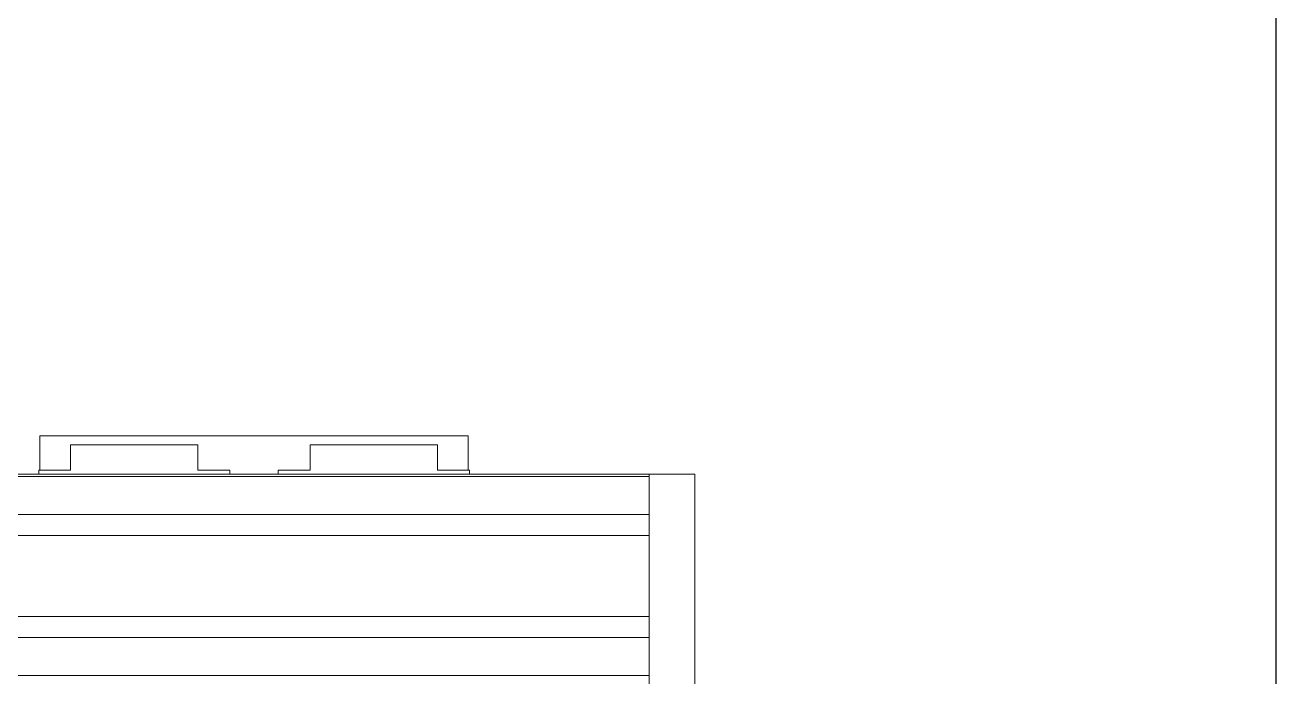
# Model space of a CAD drawing. Header units: millimetres. Extents: x 2509 to 128734, y 2492 to 91667.
# Drawn here: x 37294.5 to 37791, y 72161 to 72416.6 of the extents above; entities that cross this region are included whole.
import ezdxf

# ---------------------------------------------------------------- set-up
doc = ezdxf.new("R2010")
doc.units = ezdxf.units.MM
doc.layers.add('SSH_搬运系统', color=7, linetype='Continuous')
doc.layers.add('规划设计-立库系统-链式输送机', color=5, linetype='Continuous')
doc.styles.add('标注', font='msyh.ttf', dxfattribs={"height": 20})

# ---------------------------------------------------------------- blocks, each defined once
blk = doc.blocks.new('SSH_机械臂')
at = {"layer": 'SSH_搬运系统', "lineweight": 15}
for p, q in [((1667.87, 2261.64, 0), (1667.87, 2559.64, 0)), ((1682.77, 2261.64, 0), (1682.77, 2559.64, 0)), ((1690.97, 2261.64, 0), (1690.97, 2559.64, 0)), ((1722.77, 2261.64, 0), (1722.77, 2559.64, 0)), ((1730.97, 2261.64, 0), (1730.97, 2559.64, 0)), ((1745.87, 2261.64, 0), (1745.87, 2559.64, 0)), ((1746.87, 2261.64, 0), (1746.87, 2559.64, 0)), ((1746.87, 2501.14, 0), (1748.37, 2501.14, 0)), ((1748.37, 2501.14, 0), (1748.37, 2488.64, 0)), ((1748.37, 2500.64, 0), (1761.87, 2500.64, 0)), ((1761.87, 2500.64, 0), (1761.87, 2332.64, 0)), ((1748.37, 2488.64, 0), (1758.37, 2488.64, 0)), ((1758.37, 2488.64, 0), (1758.37, 2438.64, 0)), ((1758.37, 2438.64, 0), (1748.37, 2438.64, 0)), ((1748.37, 2438.64, 0), (1748.37, 2426.14, 0)), ((1748.37, 2426.14, 0), (1746.87, 2426.14, 0)), ((1746.87, 2407.14, 0), (1748.37, 2407.14, 0)), ((1748.37, 2407.14, 0), (1748.37, 2394.64, 0)), ((1748.37, 2394.64, 0), (1758.37, 2394.64, 0)), ((1758.37, 2394.64, 0), (1758.37, 2344.64, 0)), ((1758.37, 2344.64, 0), (1748.37, 2344.64, 0)), ((1748.37, 2344.64, 0), (1748.37, 2332.14, 0)), ((1748.37, 2332.14, 0), (1746.87, 2332.14, 0)), ((1761.87, 2332.64, 0), (1748.37, 2332.64, 0)), ((1446.87, 2261.64, 0), (1746.87, 2261.64, 0)), ((1682.77, 2261.64, 0), (1667.87, 2261.64, 0)), ((1722.77, 2261.64, 0), (1690.97, 2261.64, 0)), ((1745.87, 2261.64, 0), (1730.97, 2261.64, 0)), ((1746.87, 2261.64, 0), (1746.87, 2243.64, 0)), ((1446.87, 2243.64, 0), (1746.87, 2243.64, 0))]:
    blk.add_line(p, q, dxfattribs=at)
for centre, radius, start, end in [((3603.35, 2684.15, 0), 2525, 188.19909, 258.29575), ((3603.35, 2684.14, 0), 2524, 188.20232, 254.52523)]:
    blk.add_arc(centre, radius, start, end, dxfattribs=at)
blk = doc.blocks.new('*U166')
at = {"layer": '规划设计-立库系统-链式输送机', "color": 4}
blk.add_lwpolyline([(150, 488), (240, 488), (240, -488), (150, -488)], close=True, dxfattribs=at)
at = {"layer": '规划设计-立库系统-链式输送机', "color": 0, "style": '标注'}
for tag, p in [('编号', (313.89, 142.41)), ('设备高度', (311.17, -149.65))]:
    blk.add_attdef(tag, p, '', height=50, dxfattribs=at)

msp = doc.modelspace()

# ---------------------------------------------------------------- block references
at = {"layer": 'SSH_搬运系统', "rotation": 90}
msp.add_blockref('SSH_机械臂', (39800.878, 70493.639, 0), dxfattribs=at)
at = {"layer": '规划设计-立库系统-链式输送机', "xscale": -1}
msp.add_blockref('*U166', (38025.089, 72043.071), dxfattribs=at)

doc.saveas('drawing.dxf')
